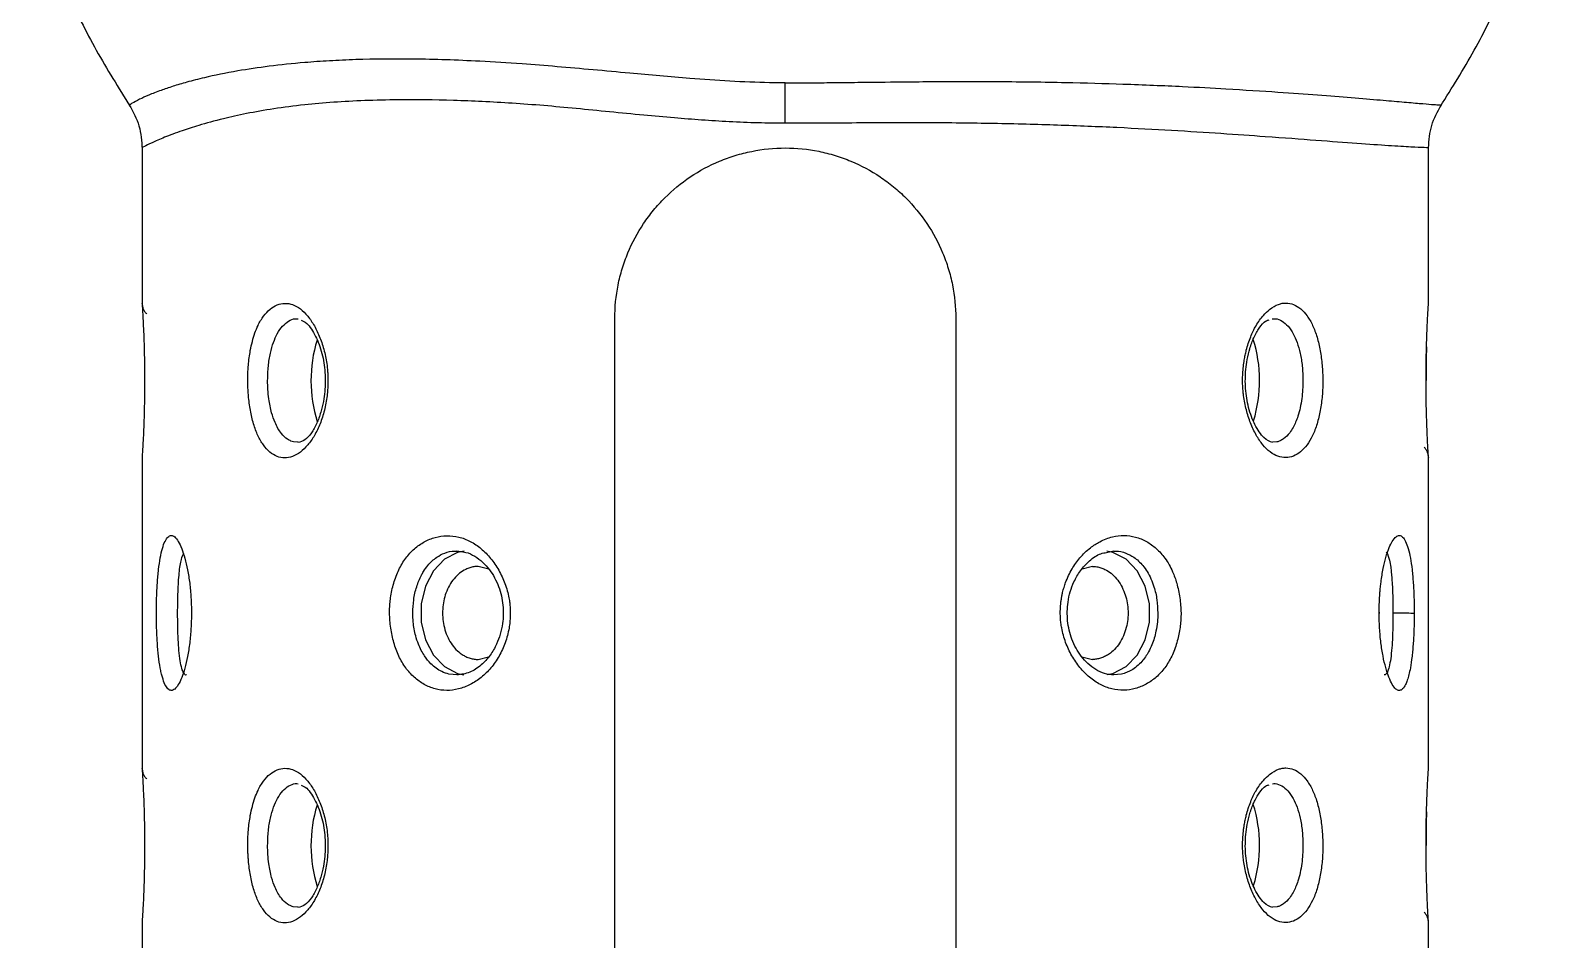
# Model space of a CAD drawing. Header units: centimetres. Extents: x 470464 to 524273, y 49611 to 59074.
# Drawn here: x 509017.17 to 509026.91, y 50254.65 to 50260.52 of the extents above; entities that cross this region are included whole.
import ezdxf

# ---------------------------------------------------------------- set-up
doc = ezdxf.new("R2010")
doc.units = ezdxf.units.CM
doc.header["$MEASUREMENT"] = 0
doc.layers.add('vinç', color=7, linetype='Continuous')

# ---------------------------------------------------------------- blocks, each defined once
blk = doc.blocks.new('fhdjjjjjjjjjytjhgjhgjfj')
at = {"color": 2, "linetype": 'Continuous', "lineweight": 25}
for p, q in [((427922.8947, 68449.811), (427922.8947, 68448.8057)), ((427931.1947, 68448.8088), (427931.1947, 68449.8108)), ((427925.9447, 68443.0089), (427925.9447, 68448.7089)), ((427928.1447, 68448.7089), (427928.1447, 68443.0089)), ((427923.9023, 68447.9105), (427923.8726, 68447.9122)), ((427930.2169, 68447.9122), (427930.1876, 68447.9105)), ((427922.8947, 68447.8089), (427922.8947, 68445.8057)), ((427931.1947, 68445.8088), (427931.1947, 68447.812)), ((427924.9254, 68447.2089), (427924.9648, 68447.2029)), ((427924.9255, 68447.2073), (427924.9469, 68447.2056)), ((427929.1179, 68447.199), (427929.164, 68447.2089)), ((427925.1323, 68447.0916), (427925.0631, 68447.1089)), ((427929.0264, 68447.1089), (427928.9593, 68447.0922)), ((427925.0631, 68446.5089), (427925.1301, 68446.5256)), ((427928.9571, 68446.5261), (427929.0264, 68446.5089)), ((427924.9294, 68446.4102), (427924.8748, 68446.4146)), ((427929.2146, 68446.4146), (427929.1616, 68446.4103)), ((427923.9022, 68444.9103), (427923.8703, 68444.9128)), ((427930.2192, 68444.9128), (427930.1877, 68444.9104)), ((427931.1947, 68442.8088), (427931.1947, 68444.812)), ((427922.8947, 68444.8089), (427922.8947, 68442.8057))]:
    blk.add_line(p, q, dxfattribs=at)
at = {"color": 2, "linetype": 'Continuous', "lineweight": 25, "flags": 128}
for points in [[(427924.9718, 68447.2073), (427924.9306, 68447.1988), (427924.8456, 68447.1553), (427924.7742, 68447.0809), (427924.7227, 68446.9824), (427924.6958, 68446.8685), (427924.6958, 68446.7492), (427924.7227, 68446.6353), (427924.7742, 68446.5368), (427924.8456, 68446.4624), (427924.9306, 68446.4189), (427924.9701, 68446.4106)], [(427929.1216, 68446.4109), (427929.1588, 68446.4189), (427929.2439, 68446.4624), (427929.3153, 68446.5368), (427929.3667, 68446.6353), (427929.3937, 68446.7492), (427929.3937, 68446.8685), (427929.3667, 68446.9824), (427929.3153, 68447.0809), (427929.2439, 68447.1553), (427929.1588, 68447.1988), (427929.1194, 68447.2071)]]:
    blk.add_lwpolyline(points, dxfattribs=at)
at = {"color": 2, "linetype": 'Continuous', "lineweight": 25}
for centre, radius, start, end in [((427924.8694, 68448.309), 0.8849, 162.9246, 197.44845), ((427929.2192, 68448.3087), 0.8857, 342.98442, 17.42725), ((427924.8694, 68445.309), 0.8849, 162.9246, 197.44845), ((427929.2192, 68445.3087), 0.8857, 342.98442, 17.42725)]:
    blk.add_arc(centre, radius, start, end, dxfattribs=at)
for points, knots in [([(427922.173, 68451.506), (427922.246, 68451.2719), (427922.3605, 68450.9051), (427922.5947, 68450.4342), (427922.743, 68450.1971), (427922.8178, 68450.0776)], [0, 0, 0, 0, 0.466821, 0.731232, 1, 1, 1, 1]), ([(427931.2717, 68450.0776), (427931.3467, 68450.197), (427931.4955, 68450.434), (427931.6773, 68450.8083), (427931.8214, 68451.1646), (427931.8891, 68451.4001), (427931.9192, 68451.505)], [0, 0, 0, 0, 0.268682, 0.533009, 0.792201, 1, 1, 1, 1]), ([(427927.0447, 68450.2291), (427927.0111, 68450.2291), (427926.9773, 68450.2295), (427926.8586, 68450.2317), (427926.7733, 68450.2352), (427926.6019, 68450.2447), (427926.5158, 68450.2507), (427926.3, 68450.2677), (427926.1703, 68450.2796), (427925.9623, 68450.2988), (427925.8829, 68450.3062), (427925.7259, 68450.3204), (427925.6483, 68450.3273), (427925.4956, 68450.34), (427925.4202, 68450.3459), (427925.2534, 68450.3579), (427925.1626, 68450.3636), (427924.9995, 68450.3722), (427924.9265, 68450.3753), (427924.7841, 68450.3801), (427924.7146, 68450.3816), (427924.5156, 68450.3841), (427924.3912, 68450.3828), (427924.2156, 68450.3769), (427924.1588, 68450.3743), (427924.049, 68450.368), (427923.996, 68450.3643), (427923.7831, 68450.3465), (427923.6392, 68450.3278), (427923.4342, 68450.2926), (427923.3624, 68450.2778), (427923.2569, 68450.2531), (427923.219, 68450.2433), (427923.1518, 68450.2247), (427923.122, 68450.2158), (427923.0665, 68450.1981), (427923.0409, 68450.1893), (427922.9878, 68450.1701), (427922.9616, 68450.1597), (427922.9155, 68450.1403), (427922.8957, 68450.1312), (427922.8583, 68450.1129), (427922.8424, 68450.1042), (427922.8244, 68450.0938), (427922.8194, 68450.0907), (427922.8135, 68450.0869), (427922.8122, 68450.086), (427922.8122, 68450.086)], [0, 0, 0, 0, 1.202526, 1.202526, 4.2201, 4.2201, 7.237674, 7.237674, 11.784481, 11.784481, 14.626235, 14.626235, 17.480533, 17.480533, 20.334831, 20.334831, 23.902703, 23.902703, 26.916587, 26.916587, 29.930472, 29.930472, 35.785075, 35.785075, 38.712377, 38.712377, 41.639678, 41.639678, 50.878924, 50.878924, 56.653453, 56.653453, 60.262534, 60.262534, 63.54113, 63.54113, 66.819725, 66.819725, 70.91797, 70.91797, 75.016215, 75.016215, 80.139021, 80.139021, 83.340774, 83.340774, 86.065425, 86.065425, 86.065425, 86.065425]), ([(427927.0447, 68450.2291), (427927.0612, 68450.2291), (427927.0961, 68450.2292), (427927.1512, 68450.2294), (427927.2123, 68450.2298), (427927.2792, 68450.2303), (427927.352, 68450.2309), (427927.4308, 68450.2317), (427927.5795, 68450.2334), (427927.7635, 68450.2354), (427927.9955, 68450.2376), (427928.2072, 68450.2384), (427928.4286, 68450.2379), (427928.6434, 68450.2358), (427928.9144, 68450.2312), (427929.2462, 68450.2217), (427929.5905, 68450.2073), (427929.9257, 68450.1892), (427930.2184, 68450.1707), (427930.4843, 68450.1513), (427930.7042, 68450.1339), (427930.8843, 68450.1188), (427931.0297, 68450.1061), (427931.1403, 68450.0966), (427931.2013, 68450.0915), (427931.2328, 68450.0891), (427931.2482, 68450.0879), (427931.2608, 68450.0871), (427931.27, 68450.0864), (427931.2761, 68450.086), (427931.2769, 68450.086), (427931.2773, 68450.086)], [0, 0, 0, 0, 0.006207, 0.013139, 0.020808, 0.029225, 0.038405, 0.048361, 0.059111, 0.094992, 0.118926, 0.149726, 0.179362, 0.209609, 0.240531, 0.298205, 0.363991, 0.416993, 0.489286, 0.552788, 0.616564, 0.682892, 0.743898, 0.808167, 0.87169, 0.891426, 0.911808, 0.932845, 0.954549, 0.97693, 1, 1, 1, 1]), ([(427927.0447, 68449.9683), (427927.0447, 68449.9813), (427927.0447, 68449.9944), (427927.0447, 68450.0204), (427927.0447, 68450.0334), (427927.0447, 68450.0593), (427927.0447, 68450.0721), (427927.0447, 68450.0975), (427927.0447, 68450.1101), (427927.0447, 68450.1349), (427927.0447, 68450.1472), (427927.0447, 68450.1714), (427927.0447, 68450.1833), (427927.0447, 68450.2065), (427927.0447, 68450.218), (427927.0447, 68450.2291)], [0, 0, 0, 0, 0.142857, 0.142857, 0.285714, 0.285714, 0.428571, 0.428571, 0.571429, 0.571429, 0.714286, 0.714286, 0.857143, 0.857143, 1, 1, 1, 1]), ([(427922.8122, 68450.086), (427922.8366, 68450.042), (427922.8853, 68449.954), (427922.8916, 68449.8536), (427922.8947, 68449.8034)], [0, 0, 0, 0, 0.4999871, 1, 1, 1, 1]), ([(427927.0447, 68449.9683), (427926.9864, 68449.9688), (427926.8653, 68449.9698), (427926.6851, 68449.9775), (427926.5048, 68449.9886), (427926.3208, 68450.0031), (427926.1221, 68450.021), (427925.9101, 68450.0421), (427925.6944, 68450.0636), (427925.4847, 68450.083), (427925.2155, 68450.103), (427924.8948, 68450.118), (427924.582, 68450.1214), (427924.3289, 68450.1155), (427924.1272, 68450.1048), (427923.93, 68450.0876), (427923.7412, 68450.0628), (427923.567, 68450.0318), (427923.4036, 68449.9953), (427923.2659, 68449.9575), (427923.1389, 68449.9163), (427923.0347, 68449.8769), (427922.953, 68449.841), (427922.9035, 68449.816), (427922.8976, 68449.8126), (427922.8948, 68449.811)], [0, 0, 0, 0, 0.022328, 0.046298, 0.069245, 0.092195, 0.118417, 0.148389, 0.178495, 0.208709, 0.239016, 0.299079, 0.361179, 0.402735, 0.444345, 0.486578, 0.53636, 0.586069, 0.63392, 0.693635, 0.741436, 0.806035, 0.870806, 0.93837, 1, 1, 1, 1]), ([(427931.1947, 68449.8108), (427931.1947, 68449.8108), (427931.2042, 68449.8106), (427931.1712, 68449.8109), (427931.0908, 68449.8143), (427930.9456, 68449.8228), (427930.7431, 68449.8371), (427930.4792, 68449.8568), (427930.1799, 68449.8791), (427929.8627, 68449.9013), (427929.5437, 68449.9215), (427929.1915, 68449.9406), (427928.8072, 68449.9567), (427928.3945, 68449.9677), (427927.9583, 68449.9723), (427927.5059, 68449.9703), (427927.1982, 68449.9689), (427927.0447, 68449.9683)], [0, 0, 0, 0, 0.000234, 0.086487, 0.172458, 0.258333, 0.343788, 0.429292, 0.514309, 0.577318, 0.639522, 0.701161, 0.762116, 0.822532, 0.882135, 0.94123, 1, 1, 1, 1]), ([(427925.9447, 68448.7089), (427925.9447, 68448.7822), (427925.952, 68448.8541), (427925.9732, 68448.9601), (427925.982, 68448.9951), (427926.0032, 68449.0645), (427926.0156, 68449.0988), (427926.0571, 68449.1984), (427926.0909, 68449.2613), (427926.1506, 68449.3506), (427926.1722, 68449.3797), (427926.2177, 68449.435), (427926.2416, 68449.4613), (427926.317, 68449.5367), (427926.3719, 68449.5821), (427926.4918, 68449.6625), (427926.5547, 68449.6963), (427926.6538, 68449.7377), (427926.6876, 68449.7499), (427926.7567, 68449.7711), (427926.7922, 68449.7801), (427926.8992, 68449.8016), (427926.9714, 68449.8089), (427927.0447, 68449.8089)], [0, 0, 0, 0, 0.125, 0.125, 0.1875, 0.1875, 0.25, 0.25, 0.375, 0.375, 0.4375, 0.4375, 0.5, 0.5, 0.625, 0.625, 0.75, 0.75, 0.8125, 0.8125, 0.875, 0.875, 1, 1, 1, 1]), ([(427927.0447, 68449.8089), (427927.118, 68449.8089), (427927.19, 68449.8016), (427927.296, 68449.7804), (427927.3311, 68449.7716), (427927.4005, 68449.7504), (427927.4348, 68449.738), (427927.5344, 68449.6965), (427927.5974, 68449.6627), (427927.6866, 68449.6029), (427927.7157, 68449.5813), (427927.771, 68449.5358), (427927.7974, 68449.5118), (427927.8728, 68449.4365), (427927.9181, 68449.3815), (427927.9985, 68449.2617), (427928.0322, 68449.1987), (427928.0736, 68449.0998), (427928.0858, 68449.066), (427928.107, 68448.9969), (427928.116, 68448.9613), (427928.1375, 68448.8544), (427928.1447, 68448.7822), (427928.1447, 68448.7089)], [0, 0, 0, 0, 0.125, 0.125, 0.1875, 0.1875, 0.25, 0.25, 0.375, 0.375, 0.4375, 0.4375, 0.5, 0.5, 0.625, 0.625, 0.75, 0.75, 0.8125, 0.8125, 0.875, 0.875, 1, 1, 1, 1]), ([(427922.8948, 68448.8057), (427922.8948, 68448.8058), (427922.8944, 68448.8124), (427922.8953, 68448.7986), (427922.8969, 68448.7746), (427922.8996, 68448.7264), (427922.9037, 68448.6424), (427922.9079, 68448.5311), (427922.9105, 68448.4065), (427922.9107, 68448.3414), (427922.9109, 68448.3089)], [0, 0, 0, 0, 0.002203, 0.127556, 0.252625, 0.377691, 0.502782, 0.751878, 0.876165, 1, 1, 1, 1]), ([(427922.8947, 68448.8098), (427922.8951, 68448.8032), (427922.8957, 68448.79), (427922.9016, 68448.771), (427922.9106, 68448.7533), (427922.9193, 68448.7434), (427922.9237, 68448.7384)], [0, 0, 0, 0, 0.250213, 0.500269, 0.750195, 1, 1, 1, 1]), ([(427929.9953, 68448.3089), (427929.9953, 68448.3163), (427929.9954, 68448.3312), (427929.9964, 68448.3534), (427929.9979, 68448.3755), (427930, 68448.3975), (427930.0027, 68448.4193), (427930.0065, 68448.4445), (427930.0118, 68448.4728), (427930.0201, 68448.5088), (427930.0316, 68448.5487), (427930.0516, 68448.6035), (427930.0828, 68448.6679), (427930.125, 68448.7268), (427930.1741, 68448.7738), (427930.2156, 68448.7976), (427930.2509, 68448.8074), (427930.2838, 68448.8102), (427930.3246, 68448.8021), (427930.3709, 68448.7734), (427930.4126, 68448.7278), (427930.4483, 68448.6664), (427930.4769, 68448.5902), (427930.4937, 68448.517), (427930.5033, 68448.4551), (427930.5086, 68448.4075), (427930.5122, 68448.3586), (427930.513, 68448.3253), (427930.5134, 68448.3085)], [0, 0, 0, 0, 0.014051, 0.028053, 0.042035, 0.056028, 0.070064, 0.084171, 0.105086, 0.12608, 0.157505, 0.189106, 0.248623, 0.316819, 0.369764, 0.441137, 0.471221, 0.500683, 0.56335, 0.626361, 0.689073, 0.751541, 0.813171, 0.875762, 0.906424, 0.937184, 0.968295, 1, 1, 1, 1]), ([(427931.1786, 68448.3089), (427931.1788, 68448.3537), (427931.1792, 68448.4222), (427931.182, 68448.5471), (427931.1867, 68448.6731), (427931.1932, 68448.7853), (427931.1942, 68448.8008), (427931.1947, 68448.8088)], [0, 0, 0, 0, 0.170381, 0.260275, 0.504886, 0.74423, 1, 1, 1, 1]), ([(427923.5761, 68448.3092), (427923.5761, 68448.3158), (427923.5762, 68448.3289), (427923.5767, 68448.3485), (427923.5776, 68448.3681), (427923.5788, 68448.3877), (427923.5811, 68448.417), (427923.5854, 68448.4554), (427923.5936, 68448.5071), (427923.6055, 68448.5615), (427923.6221, 68448.6162), (427923.6455, 68448.6731), (427923.6776, 68448.7269), (427923.7194, 68448.7715), (427923.7657, 68448.7993), (427923.8151, 68448.8096), (427923.8662, 68448.8014), (427923.9168, 68448.7735), (427923.9645, 68448.7262), (427924.0073, 68448.663), (427924.0376, 68448.5994), (427924.0577, 68448.5434), (427924.0705, 68448.4993), (427924.0808, 68448.4534), (427924.0876, 68448.4112), (427924.0916, 68448.3737), (427924.0938, 68448.3413), (427924.0941, 68448.3196), (427924.0942, 68448.3089)], [0, 0, 0, 0, 0.012395, 0.024794, 0.037219, 0.04969, 0.062226, 0.093404, 0.12461, 0.166299, 0.20818, 0.249708, 0.312083, 0.374746, 0.437643, 0.500546, 0.563304, 0.626088, 0.68883, 0.751521, 0.814103, 0.84541, 0.876418, 0.907583, 0.938286, 0.959076, 0.97961, 1, 1, 1, 1]), ([(427923.7047, 68448.3091), (427923.7056, 68448.3403), (427923.7074, 68448.4009), (427923.7213, 68448.4843), (427923.7411, 68448.5547), (427923.7674, 68448.6144), (427923.8, 68448.662), (427923.8389, 68448.6938), (427923.8735, 68448.7091), (427923.8951, 68448.7071), (427923.902, 68448.7065)], [0, 0, 0, 0, 0.147634, 0.286671, 0.417144, 0.539096, 0.675183, 0.808725, 0.938883, 1, 1, 1, 1]), ([(427923.9215, 68448.697), (427923.9328, 68448.6933), (427923.952, 68448.6869), (427923.9863, 68448.6436), (427924.0217, 68448.584), (427924.0582, 68448.488), (427924.0783, 68448.3632), (427924.0767, 68448.2556), (427924.0644, 68448.1689), (427924.0475, 68448.0982), (427924.0213, 68448.0274), (427923.9864, 68447.9652), (427923.9439, 68447.9185), (427923.9152, 68447.9122), (427923.9002, 68447.9089)], [0, 0, 0, 0, 0.095563, 0.163817, 0.225501, 0.332743, 0.433599, 0.530453, 0.582956, 0.646139, 0.720214, 0.804107, 0.897484, 1, 1, 1, 1]), ([(427930.1893, 68447.9089), (427930.1715, 68447.914), (427930.1458, 68447.9216), (427930.1032, 68447.9739), (427930.0677, 68448.0338), (427930.0313, 68448.1296), (427930.0112, 68448.2545), (427930.0127, 68448.3621), (427930.0251, 68448.4488), (427930.042, 68448.5195), (427930.0681, 68448.5905), (427930.1031, 68448.6519), (427930.1379, 68448.6926), (427930.1591, 68448.6983), (427930.1666, 68448.7003)], [0, 0, 0, 0, 0.151943, 0.219787, 0.281101, 0.3877, 0.48795, 0.584222, 0.63641, 0.699214, 0.772844, 0.856234, 0.94905, 1, 1, 1, 1]), ([(427930.187, 68448.7065), (427930.1941, 68448.7071), (427930.2159, 68448.7092), (427930.2508, 68448.6937), (427930.2896, 68448.6619), (427930.3223, 68448.6141), (427930.3485, 68448.5543), (427930.3683, 68448.4837), (427930.3821, 68448.4003), (427930.3839, 68448.3397), (427930.3848, 68448.3086)], [0, 0, 0, 0, 0.062775, 0.19254, 0.326104, 0.462, 0.583843, 0.714097, 0.852805, 1, 1, 1, 1]), ([(427931.1818, 68448.5253), (427931.1815, 68448.5169), (427931.1795, 68448.4512), (427931.179, 68448.3749), (427931.1786, 68448.3084)], [0, 0, 0, 0, 0.128717, 1, 1, 1, 1]), ([(427922.9109, 68448.3089), (427922.9103, 68448.2432), (427922.9093, 68448.1117), (427922.9028, 68447.9462), (427922.8962, 68447.832), (427922.8952, 68447.8166), (427922.8947, 68447.8089)], [0, 0, 0, 0, 0.249062, 0.498603, 0.748979, 1, 1, 1, 1]), ([(427924.0942, 68448.3089), (427924.0942, 68448.3023), (427924.0941, 68448.2892), (427924.0933, 68448.2695), (427924.0922, 68448.2498), (427924.0905, 68448.2302), (427924.0873, 68448.201), (427924.0815, 68448.1625), (427924.0714, 68448.1161), (427924.0587, 68448.0716), (427924.0386, 68448.0155), (427924.008, 68447.9521), (427923.9643, 68447.8905), (427923.9162, 68447.8445), (427923.8656, 68447.8156), (427923.8144, 68447.8056), (427923.7648, 68447.8158), (427923.7186, 68447.8443), (427923.6837, 68447.8824), (427923.6589, 68447.9209), (427923.6364, 68447.9641), (427923.6126, 68448.0275), (427923.5957, 68448.1007), (427923.5861, 68448.1631), (427923.5814, 68448.2056), (427923.5785, 68448.2435), (427923.5768, 68448.2762), (427923.5763, 68448.2982), (427923.5761, 68448.3092)], [0, 0, 0, 0, 0.012391, 0.024783, 0.037196, 0.049653, 0.062173, 0.093291, 0.124509, 0.15563, 0.186951, 0.249359, 0.311959, 0.37483, 0.437763, 0.500607, 0.563432, 0.62628, 0.688993, 0.720436, 0.75154, 0.813172, 0.875762, 0.906582, 0.937858, 0.958489, 0.97918, 1, 1, 1, 1]), ([(427923.8726, 68447.9122), (427923.8667, 68447.9137), (427923.8608, 68447.9157), (427923.8476, 68447.9213), (427923.8402, 68447.9253), (427923.8189, 68447.9395), (427923.8056, 68447.9521), (427923.7856, 68447.9773), (427923.7783, 68447.9882), (427923.7646, 68448.0118), (427923.7583, 68448.0246), (427923.7443, 68448.0574), (427923.737, 68448.0786), (427923.7269, 68448.115), (427923.7234, 68448.1296), (427923.7174, 68448.1593), (427923.7148, 68448.1746), (427923.71, 68448.2099), (427923.7079, 68448.23), (427923.7053, 68448.2698), (427923.7047, 68448.2895), (427923.7047, 68448.3091)], [6.572325, 6.572325, 6.572325, 6.572325, 6.904376, 6.904376, 7.333511, 7.333511, 8.189778, 8.189778, 8.724945, 8.724945, 9.260112, 9.260112, 10.013816, 10.013816, 10.484882, 10.484882, 10.955947, 10.955947, 11.544779, 11.544779, 12.111755, 12.111755, 12.111755, 12.111755]), ([(427930.5134, 68448.3085), (427930.5134, 68448.302), (427930.5133, 68448.2888), (427930.5128, 68448.2692), (427930.5119, 68448.2496), (427930.5107, 68448.23), (427930.5084, 68448.2008), (427930.5041, 68448.1624), (427930.4967, 68448.1158), (427930.4873, 68448.071), (427930.4758, 68448.0286), (427930.4625, 68447.9891), (427930.442, 68447.9415), (427930.412, 68447.8908), (427930.3702, 68447.8463), (427930.3238, 68447.8182), (427930.2743, 68447.8082), (427930.2233, 68447.8163), (427930.1726, 68447.8442), (427930.1249, 68447.8915), (427930.0817, 68447.9553), (427930.0456, 68448.0317), (427930.0223, 68448.1039), (427930.0087, 68448.1642), (427930.0019, 68448.2064), (427929.9979, 68448.244), (427929.9957, 68448.2764), (427929.9954, 68448.2981), (427929.9953, 68448.3089)], [0, 0, 0, 0, 0.012395, 0.024795, 0.037219, 0.04969, 0.062227, 0.0933, 0.124611, 0.155891, 0.187209, 0.218617, 0.24976, 0.311754, 0.374801, 0.437839, 0.500608, 0.563367, 0.626151, 0.688895, 0.751587, 0.815968, 0.876414, 0.907405, 0.938285, 0.959075, 0.97961, 1, 1, 1, 1]), ([(427930.3848, 68448.3086), (427930.3848, 68448.2693), (427930.3821, 68448.2295), (427930.3743, 68448.1717), (427930.3709, 68448.1523), (427930.3626, 68448.1145), (427930.3577, 68448.0963), (427930.3478, 68448.0653), (427930.3429, 68448.0521), (427930.3324, 68448.0274), (427930.3268, 68448.0158), (427930.314, 68447.9926), (427930.3067, 68447.9814), (427930.2867, 68447.9551), (427930.2733, 68447.9419), (427930.2519, 68447.9269), (427930.2445, 68447.9226), (427930.2304, 68447.9163), (427930.2237, 68447.9139), (427930.2169, 68447.9122)], [12.111755, 12.111755, 12.111755, 12.111755, 13.245709, 13.245709, 13.848949, 13.848949, 14.452189, 14.452189, 14.934781, 14.934781, 15.417373, 15.417373, 15.959709, 15.959709, 16.827446, 16.827446, 17.262653, 17.262653, 17.643248, 17.643248, 17.643248, 17.643248]), ([(427931.1947, 68447.812), (427931.1947, 68447.8119), (427931.1951, 68447.8053), (427931.1941, 68447.8191), (427931.1926, 68447.8431), (427931.1899, 68447.8909), (427931.1858, 68447.975), (427931.1816, 68448.0869), (427931.179, 68448.2115), (427931.1787, 68448.2767), (427931.1786, 68448.3089)], [0, 0, 0, 0, 0.002203, 0.127546, 0.252608, 0.376104, 0.502778, 0.751862, 0.877567, 1, 1, 1, 1]), ([(427931.1947, 68447.8079), (427931.1944, 68447.8145), (427931.1938, 68447.8277), (427931.1879, 68447.8467), (427931.1789, 68447.8644), (427931.1702, 68447.8744), (427931.1658, 68447.8793)], [0, 0, 0, 0, 0.250213, 0.500269, 0.750195, 1, 1, 1, 1]), ([(427922.9869, 68446.8092), (427922.9869, 68446.8158), (427922.9869, 68446.8289), (427922.9871, 68446.8485), (427922.9874, 68446.8682), (427922.9879, 68446.8878), (427922.9887, 68446.917), (427922.9903, 68446.9554), (427922.9931, 68447.0018), (427922.9966, 68447.0465), (427923.0023, 68447.1028), (427923.0114, 68447.1661), (427923.0254, 68447.2274), (427923.0422, 68447.273), (427923.0582, 68447.2968), (427923.0721, 68447.3068), (427923.0864, 68447.3105), (427923.1053, 68447.3029), (427923.1283, 68447.2733), (427923.1505, 68447.2261), (427923.1711, 68447.1637), (427923.1888, 68447.0884), (427923.2003, 68447.0165), (427923.2069, 68446.955), (427923.21, 68446.9125), (427923.2119, 68446.8745), (427923.2129, 68446.8417), (427923.213, 68446.8198), (427923.213, 68446.8089)], [0, 0, 0, 0, 0.012377, 0.024763, 0.037177, 0.049643, 0.062182, 0.09326, 0.124489, 0.155782, 0.187037, 0.249697, 0.312288, 0.374978, 0.437746, 0.469297, 0.500617, 0.56323, 0.626198, 0.688948, 0.751614, 0.813961, 0.8759, 0.906712, 0.937862, 0.958634, 0.979316, 1, 1, 1, 1]), ([(427924.4914, 68446.8091), (427924.4915, 68446.8157), (427924.4916, 68446.8287), (427924.4924, 68446.8482), (427924.4938, 68446.8678), (427924.4957, 68446.8873), (427924.4994, 68446.9163), (427924.5062, 68446.9546), (427924.5218, 68447.0165), (427924.5491, 68447.0892), (427924.5867, 68447.152), (427924.6221, 68447.1947), (427924.6608, 68447.2327), (427924.7147, 68447.2705), (427924.7855, 68447.2992), (427924.8609, 68447.3101), (427924.9377, 68447.3023), (427925.013, 68447.2738), (427925.0829, 68447.2263), (427925.1453, 68447.1628), (427925.1891, 68447.099), (427925.2181, 68447.043), (427925.2365, 68446.9988), (427925.2513, 68446.953), (427925.261, 68446.9109), (427925.2668, 68446.8735), (427925.2699, 68446.8412), (427925.2703, 68446.8196), (427925.2705, 68446.8089)], [0, 0, 0, 0, 0.012343, 0.02469, 0.037064, 0.049484, 0.061971, 0.093012, 0.124086, 0.186837, 0.248659, 0.279761, 0.311255, 0.374178, 0.437323, 0.500402, 0.564033, 0.626232, 0.688971, 0.751678, 0.814289, 0.845617, 0.876618, 0.907779, 0.938441, 0.959196, 0.979679, 1, 1, 1, 1]), ([(427928.819, 68446.8089), (427928.819, 68446.8163), (427928.8192, 68446.8312), (427928.8205, 68446.8534), (427928.8227, 68446.8755), (427928.8257, 68446.8975), (427928.8295, 68446.9194), (427928.835, 68446.9448), (427928.8427, 68446.9736), (427928.8549, 68447.0102), (427928.8717, 68447.0504), (427928.9006, 68447.1054), (427928.9458, 68447.1695), (427929.0076, 68447.2283), (427929.0791, 68447.2743), (427929.1523, 68447.3025), (427929.2306, 68447.312), (427929.3049, 68447.3016), (427929.3758, 68447.2725), (427929.4401, 68447.2264), (427929.4879, 68447.1733), (427929.5216, 68447.1213), (427929.5482, 68447.0678), (427929.568, 68447.0115), (427929.5821, 68446.9542), (427929.5904, 68446.9065), (427929.596, 68446.8578), (427929.5974, 68446.825), (427929.5981, 68446.8086)], [0, 0, 0, 0, 0.014067, 0.028086, 0.042086, 0.056096, 0.070148, 0.084271, 0.10567, 0.127143, 0.15877, 0.190575, 0.250122, 0.31742, 0.371096, 0.440021, 0.500589, 0.563611, 0.626683, 0.689601, 0.75214, 0.787884, 0.823164, 0.876119, 0.906837, 0.938032, 0.968883, 1, 1, 1, 1]), ([(427930.8764, 68446.8089), (427930.8765, 68446.8164), (427930.8765, 68446.8314), (427930.877, 68446.8538), (427930.8777, 68446.8761), (427930.8788, 68446.8983), (427930.8801, 68446.9203), (427930.882, 68446.9461), (427930.8846, 68446.9754), (427930.8889, 68447.0126), (427930.8946, 68447.0533), (427930.9044, 68447.108), (427930.9194, 68447.1722), (427930.9394, 68447.2302), (427930.962, 68447.2755), (427930.9842, 68447.3029), (427931.0072, 68447.312), (427931.0282, 68447.3015), (427931.0474, 68447.2725), (427931.0642, 68447.2268), (427931.0782, 68447.1655), (427931.0873, 68447.1023), (427931.0929, 68447.0461), (427931.0964, 68447.0015), (427931.0992, 68446.9549), (427931.1009, 68446.9122), (427931.1019, 68446.8742), (427931.1025, 68446.8413), (427931.1026, 68446.8194), (427931.1026, 68446.8085)], [0, 0, 0, 0, 0.014169, 0.028283, 0.042369, 0.056459, 0.070582, 0.084768, 0.106612, 0.128489, 0.160391, 0.192357, 0.25087, 0.31917, 0.371058, 0.440087, 0.500152, 0.562921, 0.625736, 0.688443, 0.750869, 0.813089, 0.844347, 0.875473, 0.906724, 0.937826, 0.95873, 0.979421, 1, 1, 1, 1]), ([(427923.124, 68446.8091), (427923.1244, 68446.8558), (427923.1254, 68446.9494), (427923.1335, 68447.0704), (427923.1459, 68447.1589), (427923.1588, 68447.1831), (427923.1646, 68447.1941)], [0, 0, 0, 0, 0.259596, 0.520043, 0.781296, 1, 1, 1, 1]), ([(427924.6414, 68446.8091), (427924.6426, 68446.8372), (427924.645, 68446.8954), (427924.6643, 68446.9784), (427924.6886, 68447.038), (427924.7139, 68447.0826), (427924.7445, 68447.1255), (427924.7902, 68447.1681), (427924.8494, 68447.1978), (427924.894, 68447.2106), (427924.921, 68447.2078), (427924.9255, 68447.2073)], [0, 0, 0, 0, 0.134234, 0.277167, 0.415563, 0.464907, 0.554701, 0.710506, 0.831396, 0.971584, 1, 1, 1, 1]), ([(427924.9648, 68447.2029), (427924.9713, 68447.2021), (427924.996, 68447.1992), (427925.0404, 68447.1773), (427925.0922, 68447.1391), (427925.1481, 68447.0773), (427925.1992, 68446.9836), (427925.2276, 68446.8617), (427925.2253, 68446.7314), (427925.1919, 68446.6196), (427925.1404, 68446.5316), (427925.0814, 68446.4674), (427925.0064, 68446.4187), (427924.9533, 68446.4123), (427924.9254, 68446.4089)], [0, 0, 0, 0, 0.0265517, 0.0999512, 0.1674427, 0.2286858, 0.3351313, 0.4357017, 0.5317793, 0.6458984, 0.7195508, 0.8032665, 0.8968434, 1, 1, 1, 1]), ([(427929.164, 68446.4089), (427929.1446, 68446.4105), (427929.1071, 68446.4137), (427929.0492, 68446.44), (427928.9973, 68446.4787), (427928.9414, 68446.5404), (427928.8902, 68446.6341), (427928.8618, 68446.756), (427928.8642, 68446.8863), (427928.8976, 68446.9981), (427928.9491, 68447.0863), (427929.0081, 68447.1496), (427929.0678, 68447.1913), (427929.1055, 68447.1971), (427929.1179, 68447.199)], [0, 0, 0, 0, 0.079697, 0.153406, 0.221183, 0.282684, 0.389578, 0.490573, 0.587056, 0.701656, 0.775619, 0.859688, 0.95366, 1, 1, 1, 1]), ([(427929.1617, 68447.2072), (427929.167, 68447.2077), (427929.1947, 68447.2107), (427929.24, 68447.1978), (427929.2993, 68447.168), (427929.345, 68447.1254), (427929.39, 68447.0624), (427929.423, 68446.9879), (427929.4446, 68446.895), (427929.4469, 68446.8368), (427929.448, 68446.8086)], [0, 0, 0, 0, 0.03284, 0.172345, 0.29275, 0.448095, 0.537255, 0.724094, 0.866345, 1, 1, 1, 1]), ([(427930.9216, 68447.202), (427930.9235, 68447.1999), (427930.9253, 68447.1974), (427930.9299, 68447.1894), (427930.9327, 68447.1831), (427930.9379, 68447.1681), (427930.9403, 68447.1594), (427930.9456, 68447.1362), (427930.9483, 68447.1207), (427930.9522, 68447.0926), (427930.9536, 68447.081), (427930.9561, 68447.0569), (427930.9572, 68447.0442), (427930.9595, 68447.0141), (427930.9606, 68446.9965), (427930.9625, 68446.9601), (427930.9632, 68446.9413), (427930.9649, 68446.8855), (427930.9655, 68446.8468), (427930.9655, 68446.8086)], [6.781231, 6.781231, 6.781231, 6.781231, 7.108069, 7.108069, 7.658693, 7.658693, 8.209318, 8.209318, 8.952416, 8.952416, 9.416853, 9.416853, 9.881289, 9.881289, 10.461834, 10.461834, 11.04238, 11.04238, 12.143641, 12.143641, 12.143641, 12.143641]), ([(427925.0631, 68447.1089), (427925.0585, 68447.1088), (427925.0493, 68447.1086), (427925.0357, 68447.1069), (427925.0221, 68447.1043), (427925.0088, 68447.1006), (427924.9955, 68447.0958), (427924.9729, 68447.0857), (427924.9421, 68447.0662), (427924.9067, 68447.0311), (427924.8769, 68446.9881), (427924.8547, 68446.9394), (427924.84, 68446.8876), (427924.8329, 68446.8344), (427924.833, 68446.7805), (427924.8408, 68446.7261), (427924.8564, 68446.6732), (427924.8802, 68446.6243), (427924.9105, 68446.5819), (427924.9421, 68446.5524), (427924.9716, 68446.5329), (427924.9974, 68446.5204), (427925.0153, 68446.5156), (427925.0243, 68446.5132)], [0, 0, 0, 0, 0.020222, 0.040304, 0.060316, 0.080331, 0.100422, 0.120661, 0.185343, 0.250085, 0.314767, 0.379508, 0.439738, 0.500026, 0.560256, 0.620544, 0.685226, 0.749968, 0.81465, 0.879391, 0.919678, 0.959687, 1, 1, 1, 1]), ([(427929.0264, 68447.1089), (427929.031, 68447.1088), (427929.0402, 68447.1086), (427929.0538, 68447.1069), (427929.0673, 68447.1043), (427929.0807, 68447.1006), (427929.094, 68447.0958), (427929.1166, 68447.0857), (427929.1474, 68447.0662), (427929.1828, 68447.0311), (427929.2125, 68446.9881), (427929.2347, 68446.9394), (427929.2495, 68446.8876), (427929.2566, 68446.8344), (427929.2565, 68446.7805), (427929.2486, 68446.7261), (427929.2331, 68446.6732), (427929.2093, 68446.6243), (427929.179, 68446.5819), (427929.1474, 68446.5524), (427929.1179, 68446.5329), (427929.0921, 68446.5204), (427929.0742, 68446.5156), (427929.0652, 68446.5132)], [0, 0, 0, 0, 0.0202224, 0.0403036, 0.0603155, 0.0803308, 0.1004221, 0.1206611, 0.1853433, 0.2500848, 0.314767, 0.3795084, 0.4397376, 0.5000263, 0.5602556, 0.6205443, 0.6852265, 0.7499679, 0.8146501, 0.8793915, 0.9196779, 0.9596869, 1, 1, 1, 1]), ([(427923.213, 68446.8089), (427923.213, 68446.8023), (427923.213, 68446.7891), (427923.2126, 68446.7694), (427923.212, 68446.7497), (427923.2112, 68446.73), (427923.2097, 68446.7007), (427923.2069, 68446.6621), (427923.202, 68446.6155), (427923.1958, 68446.5708), (427923.1861, 68446.5144), (427923.1715, 68446.4507), (427923.1508, 68446.3889), (427923.1283, 68446.3433), (427923.1052, 68446.3149), (427923.0826, 68446.3056), (427923.0613, 68446.3162), (427923.0421, 68446.3452), (427923.0281, 68446.3834), (427923.0183, 68446.4217), (427923.0095, 68446.4649), (427923.0004, 68446.5278), (427922.994, 68446.6007), (427922.9903, 68446.6628), (427922.9886, 68446.7055), (427922.9875, 68446.7435), (427922.987, 68446.7764), (427922.9869, 68446.7983), (427922.9869, 68446.8092)], [0, 0, 0, 0, 0.012416, 0.024829, 0.037257, 0.049723, 0.062245, 0.093453, 0.124634, 0.15581, 0.18709, 0.249414, 0.311823, 0.374523, 0.437349, 0.500136, 0.562907, 0.625724, 0.688432, 0.719855, 0.750932, 0.813065, 0.87547, 0.906721, 0.937825, 0.958729, 0.97942, 1, 1, 1, 1]), ([(427923.1809, 68446.4092), (427923.1807, 68446.4091), (427923.1743, 68446.406), (427923.1638, 68446.4184), (427923.1506, 68446.4488), (427923.1404, 68446.4982), (427923.1327, 68446.5618), (427923.1276, 68446.6379), (427923.1245, 68446.7207), (427923.1242, 68446.78), (427923.124, 68446.8091)], [0, 0, 0, 0, 0.006027, 0.1607514, 0.301039, 0.441415, 0.589996, 0.721373, 0.8631507, 1, 1, 1, 1]), ([(427925.2705, 68446.8089), (427925.2705, 68446.8023), (427925.2703, 68446.7892), (427925.2693, 68446.7697), (427925.2676, 68446.7501), (427925.2653, 68446.7306), (427925.2608, 68446.7014), (427925.2525, 68446.6631), (427925.2382, 68446.6168), (427925.2201, 68446.5723), (427925.1913, 68446.5161), (427925.1472, 68446.4524), (427925.0835, 68446.3905), (427925.0124, 68446.3443), (427924.9369, 68446.3154), (427924.8599, 68446.3055), (427924.7846, 68446.3161), (427924.7137, 68446.3452), (427924.66, 68446.3837), (427924.6214, 68446.4223), (427924.5864, 68446.4655), (427924.5492, 68446.5287), (427924.5226, 68446.6015), (427924.5074, 68446.6635), (427924.4991, 68446.7112), (427924.4934, 68446.7599), (427924.4921, 68446.7927), (427924.4914, 68446.8091)], [0, 0, 0, 0, 0.012347, 0.024694, 0.037062, 0.049471, 0.061943, 0.09298, 0.124093, 0.15515, 0.18641, 0.248765, 0.311409, 0.374426, 0.437554, 0.500596, 0.563622, 0.626699, 0.689621, 0.721095, 0.75224, 0.813739, 0.876112, 0.906826, 0.938028, 0.968895, 1, 1, 1, 1]), ([(427924.8748, 68446.4146), (427924.8592, 68446.4182), (427924.8439, 68446.4235), (427924.8162, 68446.4366), (427924.8038, 68446.444), (427924.78, 68446.4609), (427924.7687, 68446.4705), (427924.7432, 68446.4959), (427924.7295, 68446.5127), (427924.7096, 68446.5427), (427924.7025, 68446.5549), (427924.6894, 68446.5803), (427924.6834, 68446.5936), (427924.6711, 68446.6248), (427924.6651, 68446.6429), (427924.6564, 68446.6759), (427924.6531, 68446.6906), (427924.6478, 68446.7204), (427924.6457, 68446.7356), (427924.6424, 68446.7702), (427924.6414, 68446.7897), (427924.6414, 68446.8091)], [6.680329, 6.680329, 6.680329, 6.680329, 7.300108, 7.300108, 7.839178, 7.839178, 8.378248, 8.378248, 9.115596, 9.115596, 9.576438, 9.576438, 10.03728, 10.03728, 10.613333, 10.613333, 11.059101, 11.059101, 11.504869, 11.504869, 12.062079, 12.062079, 12.062079, 12.062079]), ([(427929.5981, 68446.8086), (427929.598, 68446.8017), (427929.5979, 68446.7879), (427929.5969, 68446.7673), (427929.5954, 68446.7468), (427929.5933, 68446.7262), (427929.5894, 68446.6974), (427929.5827, 68446.6606), (427929.5713, 68446.6157), (427929.5566, 68446.5715), (427929.5384, 68446.5292), (427929.5175, 68446.4903), (427929.4859, 68446.4431), (427929.4394, 68446.3924), (427929.3748, 68446.3473), (427929.3038, 68446.3184), (427929.2285, 68446.3077), (427929.1518, 68446.3154), (427929.0765, 68446.3439), (427929.0066, 68446.3914), (427928.9442, 68446.4549), (427928.8916, 68446.5312), (427928.858, 68446.6034), (427928.8381, 68446.6646), (427928.8285, 68446.7067), (427928.8227, 68446.7442), (427928.8195, 68446.7766), (427928.8192, 68446.7981), (427928.819, 68446.8089)], [0, 0, 0, 0, 0.013016, 0.026035, 0.039079, 0.052173, 0.065342, 0.094753, 0.124155, 0.155922, 0.18751, 0.218295, 0.248818, 0.311095, 0.374258, 0.43767, 0.500482, 0.564102, 0.626306, 0.689042, 0.751747, 0.814326, 0.87662, 0.907548, 0.938444, 0.959198, 0.979681, 1, 1, 1, 1]), ([(427929.448, 68446.8086), (427929.448, 68446.7892), (427929.4471, 68446.7699), (427929.4433, 68446.7309), (427929.4403, 68446.7111), (427929.4332, 68446.6761), (427929.4294, 68446.6609), (427929.4205, 68446.6313), (427929.4155, 68446.617), (427929.4036, 68446.5876), (427929.3964, 68446.5726), (427929.376, 68446.5354), (427929.3616, 68446.5145), (427929.3355, 68446.4848), (427929.3247, 68446.4741), (427929.3019, 68446.4551), (427929.2899, 68446.4466), (427929.2675, 68446.4337), (427929.2573, 68446.4288), (427929.2363, 68446.4205), (427929.2256, 68446.4171), (427929.2146, 68446.4146)], [12.062079, 12.062079, 12.062079, 12.062079, 12.619289, 12.619289, 13.20085, 13.20085, 13.666099, 13.666099, 14.131348, 14.131348, 14.657792, 14.657792, 15.500102, 15.500102, 16.039128, 16.039128, 16.578154, 16.578154, 17.009375, 17.009375, 17.440415, 17.440415, 17.440415, 17.440415]), ([(427931.1026, 68446.8085), (427931.1026, 68446.802), (427931.1026, 68446.7888), (427931.1024, 68446.7692), (427931.102, 68446.7495), (427931.1016, 68446.7299), (427931.1007, 68446.7007), (427931.0992, 68446.6623), (427931.0964, 68446.6159), (427931.0929, 68446.5713), (427931.0872, 68446.5149), (427931.0768, 68446.4428), (427931.0622, 68446.3839), (427931.045, 68446.3414), (427931.0281, 68446.3161), (427931.0068, 68446.3057), (427930.9842, 68446.3148), (427930.9613, 68446.3444), (427930.9389, 68446.3914), (427930.9184, 68446.454), (427930.9007, 68446.5293), (427930.8891, 68446.6012), (427930.8826, 68446.6627), (427930.8795, 68446.7052), (427930.8776, 68446.7432), (427930.8766, 68446.776), (427930.8765, 68446.7979), (427930.8764, 68446.8089)], [0, 0, 0, 0, 0.012379, 0.024766, 0.037182, 0.04965, 0.062191, 0.093273, 0.124506, 0.155803, 0.187063, 0.249731, 0.334404, 0.374954, 0.437731, 0.500539, 0.563162, 0.626137, 0.688678, 0.751583, 0.813937, 0.875885, 0.906643, 0.937854, 0.95861, 0.979294, 1, 1, 1, 1]), ([(427930.8764, 68446.8089), (427930.8793, 68446.8089), (427930.8834, 68446.8089), (427930.878, 68446.8089), (427930.8764, 68446.8089)], [0, 0, 0, 0, 0.702961, 1, 1, 1, 1]), ([(427930.9655, 68446.8086), (427930.9653, 68446.7795), (427930.965, 68446.7202), (427930.9618, 68446.6376), (427930.9568, 68446.5615), (427930.9491, 68446.4981), (427930.9388, 68446.4488), (427930.9258, 68446.4188), (427930.9154, 68446.4063), (427930.9091, 68446.4093), (427930.9086, 68446.4095)], [0, 0, 0, 0, 0.136828, 0.278621, 0.409945, 0.55851, 0.698957, 0.839074, 0.988192, 1, 1, 1, 1]), ([(427930.9655, 68446.8086), (427930.9766, 68446.8086), (427930.9886, 68446.8086), (427931.0128, 68446.8086), (427931.0249, 68446.8086), (427931.0477, 68446.8086), (427931.0584, 68446.8086), (427931.077, 68446.8086), (427931.0848, 68446.8085), (427931.0967, 68446.8085), (427931.1007, 68446.8085), (427931.1026, 68446.8085)], [0.0000009, 0.0000009, 0.0000009, 0.0000009, 0.2, 0.2, 0.4, 0.4, 0.6, 0.6, 0.8, 0.8, 1, 1, 1, 1]), ([(427925.0243, 68446.5132), (427925.0286, 68446.5123), (427925.0371, 68446.5106), (427925.0501, 68446.5091), (427925.0588, 68446.509), (427925.0631, 68446.5089)], [0, 0, 0, 0, 0.333511, 0.666489, 1, 1, 1, 1]), ([(427929.0652, 68446.5132), (427929.0609, 68446.5123), (427929.0523, 68446.5106), (427929.0394, 68446.5091), (427929.0307, 68446.509), (427929.0264, 68446.5089)], [0, 0, 0, 0, 0.333511, 0.666489, 1, 1, 1, 1]), ([(427922.8948, 68445.8057), (427922.8948, 68445.8058), (427922.8944, 68445.8124), (427922.8953, 68445.7986), (427922.8969, 68445.7746), (427922.8996, 68445.7264), (427922.9037, 68445.6424), (427922.9079, 68445.5311), (427922.9105, 68445.4065), (427922.9107, 68445.3414), (427922.9109, 68445.3089)], [0, 0, 0, 0, 0.002203, 0.127556, 0.252625, 0.377691, 0.502782, 0.751878, 0.876165, 1, 1, 1, 1]), ([(427922.8947, 68445.8098), (427922.8951, 68445.8032), (427922.8957, 68445.79), (427922.9016, 68445.771), (427922.9106, 68445.7533), (427922.9193, 68445.7434), (427922.9237, 68445.7384)], [0, 0, 0, 0, 0.250213, 0.500269, 0.750195, 1, 1, 1, 1]), ([(427923.5761, 68445.3092), (427923.5761, 68445.3158), (427923.5762, 68445.3289), (427923.5767, 68445.3485), (427923.5776, 68445.3681), (427923.5788, 68445.3877), (427923.5811, 68445.417), (427923.5854, 68445.4554), (427923.5936, 68445.5071), (427923.6055, 68445.5615), (427923.6221, 68445.6162), (427923.6455, 68445.6731), (427923.6776, 68445.7269), (427923.7194, 68445.7715), (427923.7657, 68445.7993), (427923.8151, 68445.8096), (427923.8662, 68445.8014), (427923.9168, 68445.7735), (427923.9645, 68445.7262), (427924.0073, 68445.663), (427924.0376, 68445.5994), (427924.0577, 68445.5434), (427924.0705, 68445.4993), (427924.0808, 68445.4534), (427924.0876, 68445.4112), (427924.0916, 68445.3737), (427924.0938, 68445.3413), (427924.0941, 68445.3196), (427924.0942, 68445.3089)], [0, 0, 0, 0, 0.012395, 0.024794, 0.037219, 0.04969, 0.062226, 0.093404, 0.12461, 0.166299, 0.20818, 0.249708, 0.312083, 0.374746, 0.437643, 0.500546, 0.563304, 0.626088, 0.68883, 0.751521, 0.814103, 0.84541, 0.876418, 0.907583, 0.938286, 0.959076, 0.97961, 1, 1, 1, 1]), ([(427929.9953, 68445.3089), (427929.9953, 68445.3163), (427929.9954, 68445.3312), (427929.9964, 68445.3534), (427929.9979, 68445.3755), (427930, 68445.3975), (427930.0027, 68445.4193), (427930.0065, 68445.4445), (427930.0118, 68445.4728), (427930.0201, 68445.5088), (427930.0316, 68445.5487), (427930.0516, 68445.6035), (427930.0828, 68445.6679), (427930.125, 68445.7268), (427930.1741, 68445.7738), (427930.2156, 68445.7976), (427930.2509, 68445.8074), (427930.2838, 68445.8102), (427930.3246, 68445.8021), (427930.3709, 68445.7734), (427930.4126, 68445.7278), (427930.4483, 68445.6664), (427930.4769, 68445.5902), (427930.4937, 68445.517), (427930.5033, 68445.4551), (427930.5086, 68445.4075), (427930.5122, 68445.3586), (427930.513, 68445.3253), (427930.5134, 68445.3085)], [0, 0, 0, 0, 0.014051, 0.028053, 0.042035, 0.056028, 0.070064, 0.084171, 0.105086, 0.12608, 0.157505, 0.189105, 0.248623, 0.316819, 0.369764, 0.441137, 0.471221, 0.500683, 0.56335, 0.626361, 0.689073, 0.751541, 0.813171, 0.875762, 0.906424, 0.937184, 0.968295, 1, 1, 1, 1]), ([(427931.1786, 68445.3089), (427931.1788, 68445.3537), (427931.1792, 68445.4222), (427931.182, 68445.5471), (427931.1867, 68445.6731), (427931.1932, 68445.7853), (427931.1942, 68445.8008), (427931.1947, 68445.8088)], [0, 0, 0, 0, 0.170381, 0.260275, 0.504886, 0.74423, 1, 1, 1, 1]), ([(427923.7047, 68445.3091), (427923.7057, 68445.3405), (427923.7075, 68445.4015), (427923.7215, 68445.4854), (427923.7416, 68445.5562), (427923.7682, 68445.6159), (427923.8012, 68445.6635), (427923.8405, 68445.6947), (427923.8747, 68445.7095), (427923.8956, 68445.7072), (427923.9018, 68445.7066)], [0, 0, 0, 0, 0.1487647, 0.2888173, 0.4201927, 0.5429348, 0.679904, 0.8144755, 0.9452832, 1, 1, 1, 1]), ([(427923.9222, 68445.6967), (427923.9332, 68445.693), (427923.9523, 68445.6866), (427923.9863, 68445.6436), (427924.0217, 68445.584), (427924.0582, 68445.488), (427924.0783, 68445.3632), (427924.0767, 68445.2556), (427924.0644, 68445.1689), (427924.0475, 68445.0982), (427924.0213, 68445.0274), (427923.9864, 68444.9652), (427923.9439, 68444.9185), (427923.9152, 68444.9122), (427923.9002, 68444.9089)], [0, 0, 0, 0, 0.093869, 0.16225, 0.22405, 0.331493, 0.432538, 0.529573, 0.582174, 0.645476, 0.71969, 0.80374, 0.897292, 1, 1, 1, 1]), ([(427930.1893, 68444.9089), (427930.1715, 68444.914), (427930.1458, 68444.9216), (427930.1032, 68444.9739), (427930.0677, 68445.0338), (427930.0313, 68445.1296), (427930.0112, 68445.2545), (427930.0127, 68445.3621), (427930.0251, 68445.4488), (427930.042, 68445.5195), (427930.0681, 68445.5905), (427930.1031, 68445.6519), (427930.1377, 68445.6924), (427930.1587, 68445.6981), (427930.1661, 68445.7001)], [0, 0, 0, 0, 0.152134, 0.220063, 0.281453, 0.388186, 0.488561, 0.584955, 0.637208, 0.70009, 0.773813, 0.857307, 0.95024, 1, 1, 1, 1]), ([(427930.1873, 68445.7065), (427930.1936, 68445.7072), (427930.2148, 68445.7095), (427930.2491, 68445.6947), (427930.2884, 68445.6633), (427930.3214, 68445.6156), (427930.348, 68445.5557), (427930.3681, 68445.4849), (427930.3821, 68445.4009), (427930.3838, 68445.34), (427930.3848, 68445.3086)], [0, 0, 0, 0, 0.056138, 0.186595, 0.321216, 0.458045, 0.580706, 0.711891, 0.851644, 1, 1, 1, 1]), ([(427931.1818, 68445.5253), (427931.1815, 68445.5169), (427931.1795, 68445.4512), (427931.179, 68445.3749), (427931.1786, 68445.3084)], [0, 0, 0, 0, 0.128717, 1, 1, 1, 1]), ([(427922.9109, 68445.3089), (427922.9103, 68445.2432), (427922.9093, 68445.1117), (427922.9028, 68444.9462), (427922.8962, 68444.832), (427922.8952, 68444.8166), (427922.8947, 68444.8089)], [0, 0, 0, 0, 0.249062, 0.498603, 0.748979, 1, 1, 1, 1]), ([(427924.0942, 68445.3089), (427924.0942, 68445.3023), (427924.0941, 68445.2892), (427924.0933, 68445.2695), (427924.0922, 68445.2498), (427924.0905, 68445.2302), (427924.0873, 68445.201), (427924.0815, 68445.1625), (427924.0714, 68445.1161), (427924.0587, 68445.0716), (427924.0386, 68445.0155), (427924.008, 68444.9521), (427923.9643, 68444.8905), (427923.9162, 68444.8445), (427923.8656, 68444.8156), (427923.8144, 68444.8056), (427923.7648, 68444.8158), (427923.7186, 68444.8443), (427923.6837, 68444.8824), (427923.6589, 68444.9209), (427923.6364, 68444.9641), (427923.6126, 68445.0275), (427923.5957, 68445.1007), (427923.5861, 68445.1631), (427923.5814, 68445.2056), (427923.5785, 68445.2435), (427923.5768, 68445.2762), (427923.5763, 68445.2982), (427923.5761, 68445.3092)], [0, 0, 0, 0, 0.012391, 0.024783, 0.037196, 0.049653, 0.062173, 0.093291, 0.124509, 0.15563, 0.186951, 0.249359, 0.311959, 0.37483, 0.437763, 0.500607, 0.563432, 0.62628, 0.688993, 0.720436, 0.75154, 0.813172, 0.875762, 0.906582, 0.937858, 0.958489, 0.97918, 1, 1, 1, 1]), ([(427923.8703, 68444.9128), (427923.8651, 68444.9142), (427923.8601, 68444.916), (427923.8476, 68444.9213), (427923.8402, 68444.9253), (427923.8189, 68444.9395), (427923.8056, 68444.9521), (427923.7856, 68444.9773), (427923.7783, 68444.9882), (427923.7646, 68445.0118), (427923.7583, 68445.0246), (427923.7443, 68445.0574), (427923.737, 68445.0786), (427923.7269, 68445.115), (427923.7234, 68445.1296), (427923.7174, 68445.1593), (427923.7148, 68445.1746), (427923.71, 68445.2099), (427923.7079, 68445.23), (427923.7053, 68445.2698), (427923.7047, 68445.2895), (427923.7047, 68445.3091)], [6.615875, 6.615875, 6.615875, 6.615875, 6.904376, 6.904376, 7.333511, 7.333511, 8.189778, 8.189778, 8.724945, 8.724945, 9.260112, 9.260112, 10.013816, 10.013816, 10.484882, 10.484882, 10.955947, 10.955947, 11.544779, 11.544779, 12.111755, 12.111755, 12.111755, 12.111755]), ([(427930.5134, 68445.3085), (427930.5134, 68445.302), (427930.5133, 68445.2888), (427930.5128, 68445.2692), (427930.5119, 68445.2496), (427930.5107, 68445.23), (427930.5084, 68445.2008), (427930.5041, 68445.1624), (427930.4967, 68445.1158), (427930.4873, 68445.071), (427930.4758, 68445.0286), (427930.4625, 68444.9891), (427930.442, 68444.9415), (427930.412, 68444.8908), (427930.3702, 68444.8463), (427930.3238, 68444.8182), (427930.2743, 68444.8082), (427930.2233, 68444.8163), (427930.1726, 68444.8442), (427930.1249, 68444.8915), (427930.0817, 68444.9553), (427930.0456, 68445.0317), (427930.0223, 68445.1039), (427930.0087, 68445.1642), (427930.0019, 68445.2064), (427929.9979, 68445.244), (427929.9957, 68445.2764), (427929.9954, 68445.2981), (427929.9953, 68445.3089)], [0, 0, 0, 0, 0.012395, 0.024795, 0.037219, 0.04969, 0.062227, 0.0933, 0.124611, 0.155891, 0.187209, 0.218617, 0.24976, 0.311754, 0.374801, 0.437839, 0.500608, 0.563367, 0.626151, 0.688895, 0.751587, 0.815968, 0.876414, 0.907405, 0.938285, 0.959075, 0.97961, 1, 1, 1, 1]), ([(427930.3848, 68445.3086), (427930.3848, 68445.2693), (427930.3821, 68445.2295), (427930.3743, 68445.1717), (427930.3709, 68445.1523), (427930.3626, 68445.1145), (427930.3577, 68445.0963), (427930.3478, 68445.0653), (427930.3429, 68445.0521), (427930.3324, 68445.0274), (427930.3268, 68445.0158), (427930.314, 68444.9926), (427930.3067, 68444.9814), (427930.2867, 68444.9551), (427930.2733, 68444.9419), (427930.2519, 68444.9269), (427930.2445, 68444.9226), (427930.2311, 68444.9166), (427930.2252, 68444.9145), (427930.2192, 68444.9128)], [12.111755, 12.111755, 12.111755, 12.111755, 13.245709, 13.245709, 13.848949, 13.848949, 14.452189, 14.452189, 14.934781, 14.934781, 15.417373, 15.417373, 15.959709, 15.959709, 16.827446, 16.827446, 17.262653, 17.262653, 17.599707, 17.599707, 17.599707, 17.599707]), ([(427931.1947, 68444.812), (427931.1947, 68444.8119), (427931.1951, 68444.8053), (427931.1941, 68444.8191), (427931.1926, 68444.8431), (427931.1899, 68444.8909), (427931.1858, 68444.975), (427931.1816, 68445.0869), (427931.179, 68445.2115), (427931.1787, 68445.2767), (427931.1786, 68445.3089)], [0, 0, 0, 0, 0.002203, 0.127546, 0.252608, 0.376104, 0.502778, 0.751862, 0.877567, 1, 1, 1, 1]), ([(427931.1947, 68444.8079), (427931.1944, 68444.8145), (427931.1938, 68444.8277), (427931.1879, 68444.8467), (427931.1789, 68444.8644), (427931.1702, 68444.8744), (427931.1658, 68444.8793)], [0, 0, 0, 0, 0.250213, 0.500269, 0.750195, 1, 1, 1, 1])]:
    blk.add_open_spline(points, degree=3, knots=knots, dxfattribs=at)
blk.add_open_spline([(427931.1947, 68449.8108), (427931.1984, 68449.8597), (427931.2057, 68449.9575), (427931.2534, 68450.0431), (427931.2773, 68450.086)], degree=3, dxfattribs=at)
blk = doc.blocks.new('EAWREWFWEFWEGWR')
at = {"layer": 'vinç', "color": 0}
blk.add_blockref('fhdjjjjjjjjjytjhgjhgjfj', (1111, 30), dxfattribs=at)

msp = doc.modelspace()

# ---------------------------------------------------------------- block references
at = {"layer": 'vinç', "color": 0}
msp.add_blockref('EAWREWFWEFWEGWR', (79983.9933, -18220.0537), dxfattribs=at)

doc.saveas('drawing.dxf')
